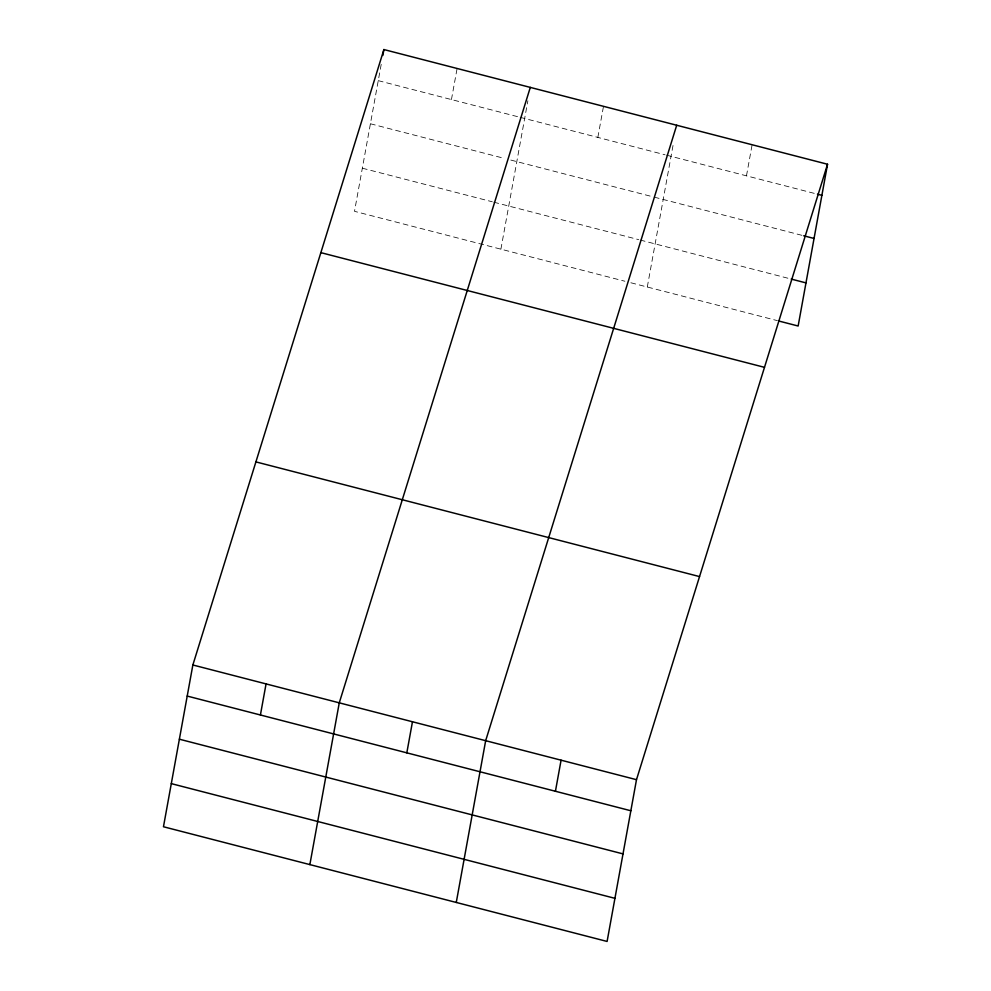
<?xml version="1.0" encoding="UTF-8"?>
<svg xmlns="http://www.w3.org/2000/svg" width="991" height="991" viewBox="0 0 991 991"><rect width="100%" height="100%" fill="white"/><g stroke="black" fill="none" stroke-linecap="round" stroke-linejoin="round"><path stroke-width="0.74" stroke-dasharray="4.96 3.72" d="M381.213 64.353L354.505 211.318L624.887 281.233M451.45 99.558L457.099 68.478M500.901 249.175L527.881 100.723M597.846 137.415L603.494 106.322M647.296 287.018L673.471 143.014M746.471 175.841L752.119 144.748M378.252 80.643L518.677 116.938M520.164 117.334L665.072 154.794M666.571 155.178L815.977 193.802M370.411 123.764L504.865 158.523M510.836 160.071L652.759 196.763M654.246 197.147L802.215 235.4M362.334 168.197L492.304 201.792M493.803 202.189L638.7 239.649M640.198 240.033L789.703 278.682M630.871 282.769L777.44 320.663"/><path stroke-width="1.49" d="M192.861 664.986L163.465 826.754L607.099 941.45L636.495 779.682L827.535 164.246L383.901 49.55L192.861 664.986L636.495 779.682M260.41 714.994L266.059 683.901M382.823 55.471L383.901 49.55M309.861 864.598L339.269 702.83L530.296 87.394M406.818 752.85L412.467 721.758M456.269 902.454L485.664 740.686L676.704 125.25M555.431 791.264L561.079 760.184M827.535 164.246L798.139 326.014L778.914 321.047M817.451 194.186L821.886 195.338M803.701 235.784L814.045 238.459M791.19 279.066L805.968 282.893M320.861 252.643L764.495 367.339M255.901 461.893L699.547 576.589M187.212 696.066L630.846 810.762M179.371 739.199L623.017 853.895M171.307 783.633L614.94 898.329"/></g></svg>
